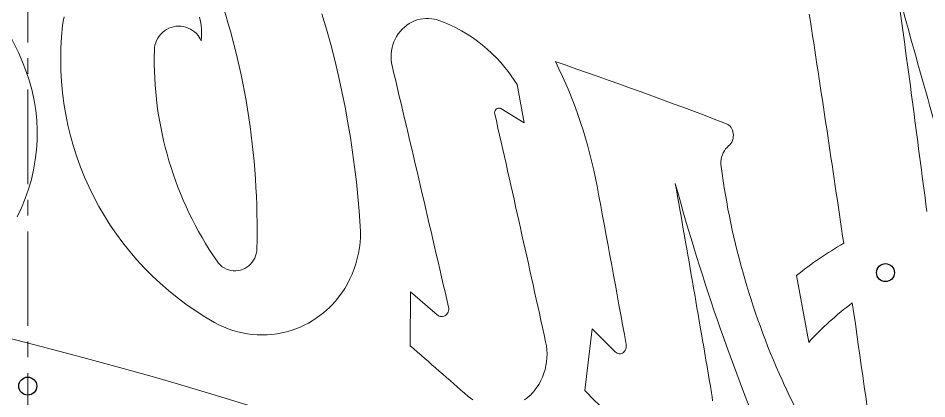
# Model space of a CAD drawing. Extents: x -234 to 858, y -95 to 532.
# Drawn here: x -126.1 to -75.6, y 50.3 to 71.4 of the extents above; entities that cross this region are included whole.
import ezdxf

# ---------------------------------------------------------------- set-up
doc = ezdxf.new("R2010")
doc.units = 0
doc.header["$LTSCALE"] = 7
doc.header["$MEASUREMENT"] = 0
doc.linetypes.add('CENTER2', pattern=[1.125, 0.75, -0.125, 0.125, -0.125])
for name, color, linetype, lineweight in [('1', 1, 'CENTER2', 15), ('3', 3, 'CONTINUOUS', 30), ('8', 250, 'CONTINUOUS', 15)]:
    doc.layers.add(name, color=color, linetype=linetype, lineweight=lineweight)

msp = doc.modelspace()

# ---------------------------------------------------------------- linework, layer by layer
at = {"layer": '1'}
msp.add_line((-125.5869, 7.089), (-125.5869, 136.0255), dxfattribs=at)
at = {"layer": '3'}
for centre in [(-77.927, 57.2937), (-125.5869, 50.9867)]:
    msp.add_circle(centre, 0.5, dxfattribs=at)
at = {"layer": '8', "ltscale": 0.027012}
msp.add_line((-98.0075, 65.6251), (-98.3963, 67.7508), dxfattribs=at)
at = {"layer": '8', "ltscale": 0.018832}
msp.add_line((-99.2948, 66.4078), (-98.0075, 65.6251), dxfattribs=at)
at = {"layer": '8', "ltscale": 0.047143}
msp.add_line((-82.8772, 57.129), (-82.1869, 53.4213), dxfattribs=at)
at = {"layer": '8', "ltscale": 0.037491}
msp.add_line((-104.3152, 56.2279), (-104.3377, 53.2287), dxfattribs=at)
at = {"layer": '8', "ltscale": 0.024427}
msp.add_line((-102.8387, 54.9478), (-104.3152, 56.2279), dxfattribs=at)
at = {"layer": '8', "ltscale": 0.043312}
msp.add_line((-94.2332, 54.1802), (-94.6354, 50.7387), dxfattribs=at)
at = {"layer": '8', "ltscale": 0.022854}
msp.add_line((-92.9399, 52.8879), (-94.2332, 54.1802), dxfattribs=at)
at = {"layer": '8'}
for points in [[(-123.5603, 71.5051), (-123.611, 71.2647), (-123.6464, 71.0216)], [(-115.9527, 70.1813), (-115.9358, 70.3951), (-115.9305, 70.61), (-115.937, 70.8251), (-115.9552, 71.0393), (-115.9851, 71.2516), (-116.0335, 71.4928)], [(-107.1109, 59.879), (-107.1702, 60.7031), (-107.2424, 61.5263), (-107.3274, 62.3484), (-107.4253, 63.1689), (-107.536, 63.9876), (-107.6595, 64.8042), (-107.7959, 65.6184), (-107.9574, 66.4938), (-108.1339, 67.3662), (-108.3253, 68.2353), (-108.5317, 69.1008), (-108.753, 69.9624), (-108.9893, 70.8199), (-109.2404, 71.673)], [(-102.752, 71.3122), (-102.8796, 71.3529), (-103.0099, 71.3844), (-103.1419, 71.4064), (-103.3032, 71.4204), (-103.4652, 71.4202), (-103.6268, 71.4062), (-103.7869, 71.3782), (-103.9445, 71.3366), (-104.0983, 71.2817), (-104.2474, 71.214), (-104.3908, 71.1339), (-104.5288, 71.0411), (-104.6592, 70.937), (-104.7811, 70.8222), (-104.8937, 70.6978), (-104.9963, 70.5644), (-105.0883, 70.423), (-105.1692, 70.2746), (-105.2384, 70.1201), (-105.2957, 69.9601), (-105.3405, 69.7959), (-105.3726, 69.6287), (-105.3918, 69.4595), (-105.398, 69.2892), (-105.3912, 69.1191), (-105.3713, 68.9501), (-105.3385, 68.7834)], [(-98.3963, 67.7508), (-98.5538, 67.995), (-98.7188, 68.2339), (-98.8913, 68.4671), (-99.0708, 68.6942), (-99.3005, 68.964), (-99.5404, 69.2238), (-99.7903, 69.4732), (-100.0497, 69.7117), (-100.3184, 69.9391), (-100.596, 70.1548), (-100.8821, 70.3586), (-101.1762, 70.5501), (-101.478, 70.729), (-101.787, 70.8949), (-102.1027, 71.0476), (-102.4245, 71.1868), (-102.752, 71.3122)], [(-118.5504, 69.6552), (-118.5398, 69.7941), (-118.5151, 69.9312), (-118.4767, 70.0652), (-118.4251, 70.1946), (-118.3606, 70.3182), (-118.284, 70.4346), (-118.196, 70.5426), (-118.0976, 70.6412), (-117.9895, 70.7293), (-117.873, 70.8059), (-117.7493, 70.8702), (-117.6198, 70.9215), (-117.4858, 70.9592), (-117.3486, 70.9829), (-117.2098, 70.9923), (-117.0709, 70.9874), (-116.9334, 70.9682), (-116.7986, 70.9349), (-116.668, 70.8878), (-116.543, 70.8275), (-116.4249, 70.7547), (-116.3148, 70.6701), (-116.214, 70.5745), (-116.1235, 70.4692), (-116.0588, 70.3781), (-116.0017, 70.2817), (-115.9527, 70.1813)], [(-99.6365, 66.121), (-99.6432, 66.1795), (-99.6371, 66.2392), (-99.6188, 66.2956), (-99.5894, 66.3453), (-99.5495, 66.3868), (-99.5014, 66.4176), (-99.449, 66.4353), (-99.3943, 66.439), (-99.3407, 66.4288), (-99.2948, 66.4078)], [(-86.6424, 64.3314), (-86.5746, 64.3934), (-86.515, 64.4674), (-86.4652, 64.5505), (-86.4249, 64.6438), (-86.3967, 64.7426), (-86.3811, 64.8448), (-86.3778, 64.9386), (-86.3846, 65.0318), (-86.4013, 65.1226), (-86.428, 65.2097), (-86.4646, 65.2919), (-86.5089, 65.3648), (-86.5617, 65.4308), (-86.6221, 65.4879), (-86.6884, 65.5342), (-86.7592, 65.5683)], [(-87.0608, 63.1961), (-87.0717, 63.3265), (-87.0701, 63.4575), (-87.0559, 63.5878), (-87.0293, 63.7156), (-86.9906, 63.8394), (-86.9401, 63.9574), (-86.8794, 64.0662), (-86.8083, 64.1665), (-86.7276, 64.2564), (-86.6424, 64.3314)], [(-115.2103, 54.5267), (-114.9623, 54.3958), (-114.7078, 54.2777), (-114.4478, 54.1729), (-114.1832, 54.0818), (-113.9192, 54.0057), (-113.6519, 53.9432), (-113.3819, 53.8944), (-113.11, 53.8594), (-112.8368, 53.8384), (-112.563, 53.8315), (-112.2893, 53.8386), (-112.0165, 53.8597), (-111.7451, 53.8948), (-111.476, 53.9439), (-111.2097, 54.0067), (-110.947, 54.0831), (-110.6885, 54.1729), (-110.4523, 54.2683), (-110.2208, 54.375), (-109.9946, 54.4926), (-109.774, 54.6208), (-109.5597, 54.7595), (-109.352, 54.9082), (-109.1513, 55.0665), (-108.9818, 55.2128), (-108.8183, 55.3659), (-108.6611, 55.5258), (-108.5103, 55.6919), (-108.4134, 55.8061), (-108.3196, 55.9229), (-108.1414, 56.164), (-107.976, 56.4144), (-107.8236, 56.6743), (-107.6848, 56.942), (-107.5602, 57.2169), (-107.4499, 57.4982), (-107.3543, 57.7851), (-107.2736, 58.0767), (-107.208, 58.3722), (-107.1577, 58.6708), (-107.1227, 58.9716), (-107.1032, 59.2738), (-107.0993, 59.5765), (-107.1109, 59.879)], [(-112.8527, 58.613), (-112.8631, 58.4793), (-112.8876, 58.3475), (-112.9257, 58.219), (-112.9772, 58.0953), (-113.0414, 57.9778), (-113.1176, 57.868), (-113.2051, 57.7671), (-113.3026, 57.6764), (-113.4092, 57.597), (-113.5237, 57.5297), (-113.6447, 57.4753), (-113.7709, 57.4347), (-113.9007, 57.4083), (-114.0326, 57.3964), (-114.1647, 57.3992), (-114.2958, 57.4166), (-114.4242, 57.4484), (-114.5484, 57.4942), (-114.6669, 57.5534), (-114.7783, 57.6253), (-114.8814, 57.709), (-114.9491, 57.7755), (-115.0117, 57.8471), (-115.0685, 57.9233)], [(-112.8823, 49.7789), (-114.6165, 50.3171), (-115.908, 50.7079), (-117.2043, 51.0917), (-118.5367, 51.4778), (-119.8733, 51.8567), (-122.5262, 52.585), (-125.1909, 53.286), (-127.8643, 53.9602), (-130.208, 54.5283), (-132.5536, 55.0761), (-134.8987, 55.6039), (-137.2411, 56.1117), (-138.7882, 56.4366), (-140.3323, 56.7529), (-141.8966, 57.0651), (-143.4565, 57.3684)], [(-102.2052, 55.3832), (-102.1949, 55.3136), (-102.1954, 55.2425), (-102.2068, 55.1729), (-102.2289, 55.1061), (-102.2614, 55.0433), (-102.303, 54.9874), (-102.3524, 54.94), (-102.4092, 54.9016), (-102.4708, 54.8741), (-102.5355, 54.8582), (-102.6023, 54.854), (-102.6683, 54.8619), (-102.7292, 54.8806), (-102.7867, 54.9096), (-102.8387, 54.9478)], [(-97.9871, 50.2201), (-97.8467, 50.3254), (-97.7128, 50.4401), (-97.6363, 50.5127), (-97.5624, 50.5884), (-97.4904, 50.6679), (-97.4212, 50.7503), (-97.2926, 50.9221), (-97.1762, 51.1036), (-97.0725, 51.2937), (-96.9812, 51.4933), (-96.9038, 51.6994), (-96.8405, 51.911), (-96.7917, 52.1269), (-96.7575, 52.346), (-96.738, 52.567), (-96.7334, 52.7889), (-96.7437, 53.0103), (-96.7689, 53.2302), (-96.8088, 53.4474)], [(-92.3343, 53.3079), (-92.3267, 53.2371), (-92.3293, 53.1653), (-92.342, 53.0952), (-92.3646, 53.0283), (-92.3969, 52.9658), (-92.4376, 52.9103), (-92.4852, 52.864), (-92.5396, 52.8269), (-92.5984, 52.8009), (-92.6594, 52.787), (-92.7222, 52.7852), (-92.7836, 52.7955), (-92.84, 52.8165), (-92.8928, 52.8478), (-92.9399, 52.8879)], [(-87.5477, 50.179), (-87.5644, 50.4001), (-87.5945, 50.6191)], [(-79.7642, 45.1799), (-80.125, 45.5974), (-80.4782, 46.0282), (-80.8234, 46.4719), (-81.1601, 46.9279), (-81.4881, 47.3958), (-81.8069, 47.8752), (-82.1163, 48.3656), (-82.4158, 48.8665), (-82.7053, 49.3776), (-82.9843, 49.8984), (-83.2525, 50.4284), (-83.5098, 50.9671)], [(-101.1144, 50.415), (-100.9909, 50.3122), (-100.8617, 50.2171)]]:
    msp.add_lwpolyline(points, dxfattribs=at)
for centre, radius, start, end in [((-145.5425, 60.5734), 21.3968, 23.17967, 46.04222), ((-154.2424, 59.7255), 41.4031, 358.46032, 20.03905), ((313.2928, 178.1149), 404.446, 195.049975, 196.850099), ((-1640.3124, -141.0731), 1577.6372, 7.3475794, 7.8021695), ((-1760.0252, -186.7219), 1697.6414, 8.3198193, 8.7540895), ((-106.9759, 69.142), 16.7766, 173.56721, 240.60276), ((-98.7642, 69.1466), 19.7933, 178.52761, 214.54238), ((-135.191, 65.0175), 10.132, 332.79775, 23.11827), ((-2245.2616, -438.6639), 2199.2665, 12.9818144, 13.3403353), ((-195.7365, -219.7483), 305.4215, 69.095526, 70.994393), ((-119.4091, 57.4366), 25.8781, 10.37186, 26.60432), ((-1947.2159, -352.7704), 1894.4708, 12.3816687, 12.7743901), ((-45.0342, 68.7667), 42.3938, 187.55048, 204.8262), ((28.3302, 94.4681), 122.2595, 195.277544, 203.222201), ((-1958.0985, -266.9354), 1897.268, 9.6352096, 9.9917838), ((-2135.6801, -318.3689), 2076.874, 10.3091742, 10.555686), ((-70.0867, 41.2406), 20.3967, 119.88728, 128.83487), ((-69.8007, 42.186), 16.7222, 126.59385, 137.7895), ((-1705.5892, -178.7905), 1642.6307, 7.8771257, 8.2040595), ((-367.6254, -251.6481), 402.8278, 48.577965, 49.186535), ((-280.9233, -137.4471), 264.7962, 44.369346, 45.29038)]:
    msp.add_arc(centre, radius, start, end, dxfattribs=at)

doc.saveas('drawing.dxf')
